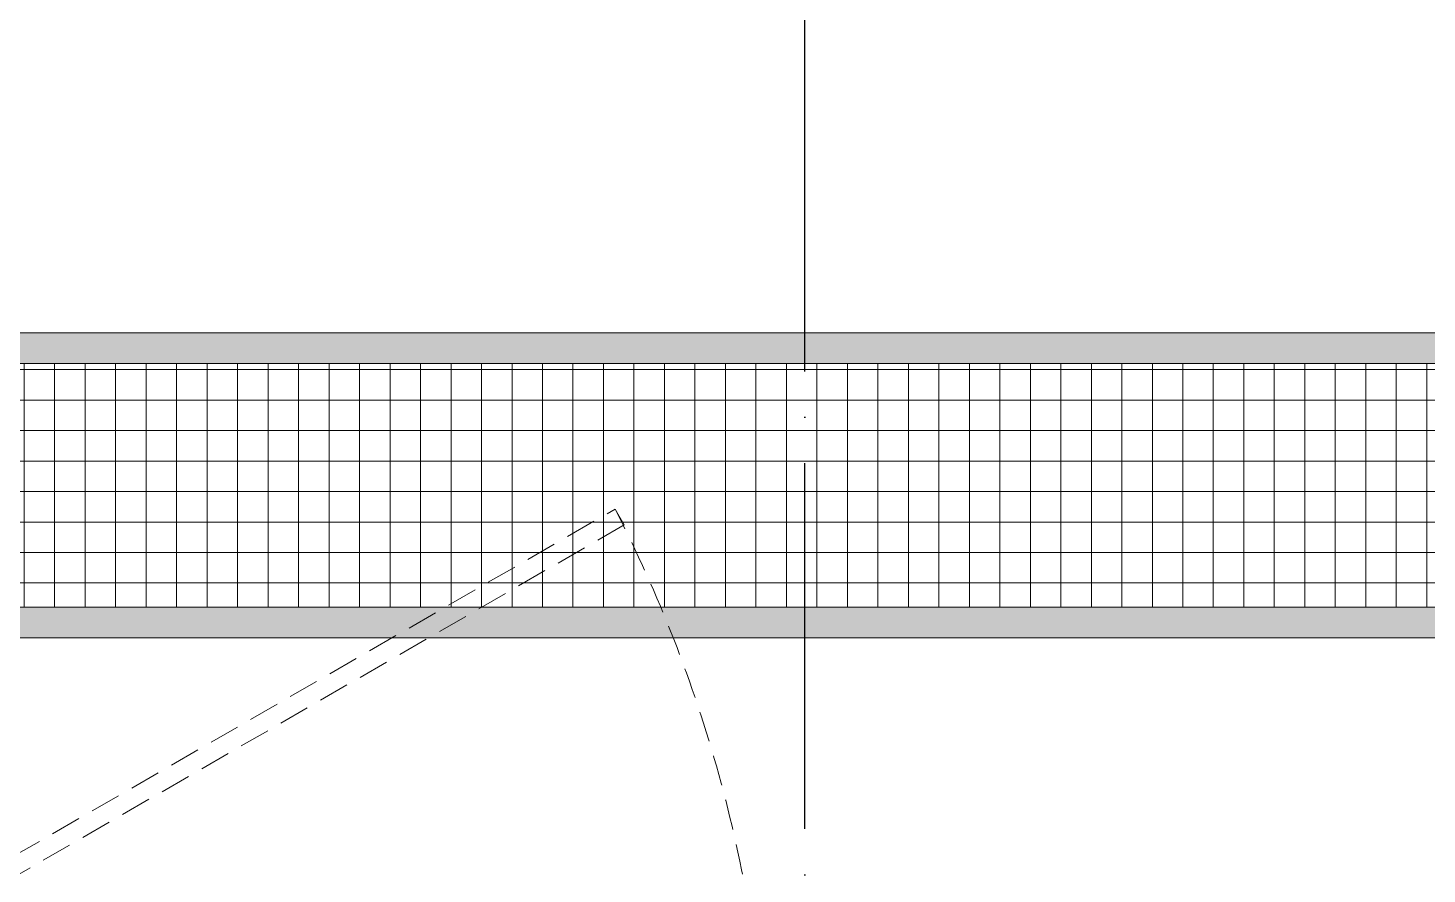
# Model space of a CAD drawing. Header units: inches. Extents: x 258415 to 640093, y 441672 to 945769.
# Drawn here: x 328683 to 329600, y 469689 to 470244 of the extents above; entities that cross this region are included whole.
import ezdxf

# ---------------------------------------------------------------- set-up
doc = ezdxf.new("R2010")
doc.units = ezdxf.units.IN
doc.header["$MEASUREMENT"] = 0
doc.linetypes.add('ACAD_ISO04W100', pattern=[30, 24, -3, 0, -3])
doc.linetypes.add('XREF-V-AXIS$0$DASHED', pattern=[0.75, 0.5, -0.25])
for name, color, linetype, lineweight in [('CQ Marble', 6, 'Continuous', 0), ('CQ plan and elev dimension', 252, 'Continuous', 35), ('Glass', 4, 'Continuous', 0)]:
    doc.layers.add(name, color=color, linetype=linetype, lineweight=lineweight)
for name, color, linetype in [('grab bar', 7, 'Continuous'), ('Layer1', 1, 'Continuous'), ('xref 1st floor$0$CQ Wall hatch_CHB', 8, 'Continuous')]:
    doc.layers.add(name, color=color, linetype=linetype)
pattern_1 = [(45, (0, 0), (-0.088388347648, 0.088388347648), [])]

# ---------------------------------------------------------------- blocks, each defined once
blk = doc.blocks.new('ff-12 section line')
at = {"layer": 'Layer1', "linetype": 'ACAD_ISO04W100', "ltscale": 10}
blk.add_line((300724.23, 465241.23, 0), (300724.23, 470701.95, 0), dxfattribs=at)
blk = doc.blocks.new('ff-12 glass door')
at = {"layer": 'Glass', "color": 8, "linetype": 'XREF-V-AXIS$0$DASHED', "ltscale": 40, "elevation": 0}
blk.add_lwpolyline([(309810.35, 469580.49), (310413.11, 469928.49), (310419.11, 469918.1), (309816.35, 469570.1)], close=True, dxfattribs=at)
at = {"layer": 'Glass', "color": 8, "linetype": 'XREF-V-AXIS$0$DASHED', "ltscale": 40}
blk.add_arc((309600.63, 469510.56, 0), 913.67, 3.73626, 27.22078, dxfattribs=at)

msp = doc.modelspace()

# ---------------------------------------------------------------- hatches: boundary and pattern name
at = {"layer": 'CQ Marble', "lineweight": 0, "ltscale": 1000}
h = msp.add_hatch(dxfattribs=at)
h.set_pattern_fill('NET', color=8, scale=160)
h.paths.add_polyline_path([(327859.914, 470864.094), (330839.914, 470864.094), (330839.914, 469864.094), (327859.914, 469864.094)])
h.paths.add_polyline_path([(328019.914, 470704.094), (330679.914, 470704.094), (330679.914, 470024.094), (328019.914, 470024.094)], flags=16)
at = {"layer": 'xref 1st floor$0$CQ Wall hatch_CHB'}
h = msp.add_hatch(dxfattribs=at)
h.set_pattern_fill('ANSI31', color=8)
h.set_pattern_definition(pattern_1)
h.paths.add_polyline_path([(327859.914, 470864.094), (330839.914, 470864.094), (330839.914, 469864.094), (327859.914, 469864.094)], flags=16)
h.paths.add_polyline_path([(327839.914, 470884.094), (330859.914, 470884.094), (330859.914, 469844.094), (327839.914, 469844.094)])
h.paths.add_polyline_path([(328019.914, 470704.094), (330679.914, 470704.094), (330679.914, 470024.094), (328019.914, 470024.094)], flags=0)
h.paths.add_polyline_path([(328039.914, 470684.094), (330659.914, 470684.094), (330659.914, 470044.094), (328039.914, 470044.094)], flags=0)
h = msp.add_hatch(dxfattribs=at)
h.set_pattern_fill('ANSI31', color=8)
h.set_pattern_definition(pattern_1)
h.paths.add_polyline_path([(328019.914, 470704.094), (330679.914, 470704.094), (330679.914, 470024.094), (328019.914, 470024.094)])
h.paths.add_polyline_path([(328039.914, 470684.094), (330659.914, 470684.094), (330659.914, 470044.094), (328039.914, 470044.094)], flags=16)

# ---------------------------------------------------------------- linework, layer by layer
at = {"layer": 'CQ Marble', "elevation": 0}
for points in [[(327839.914, 470884.094), (330859.914, 470884.094), (330859.914, 469844.094), (327839.914, 469844.094)], [(327859.914, 470864.094), (330839.914, 470864.094), (330839.914, 469864.094), (327859.914, 469864.094)], [(328019.914, 470704.094), (330679.914, 470704.094), (330679.914, 470024.094), (328019.914, 470024.094)], [(328039.914, 470684.094), (330659.914, 470684.094), (330659.914, 470044.094), (328039.914, 470044.094)]]:
    msp.add_lwpolyline(points, close=True, dxfattribs=at)

# ---------------------------------------------------------------- block references
at = {"layer": 'CQ plan and elev dimension'}
msp.add_blockref('ff-12 section line', (28467.898, 1776.576, 0), dxfattribs=at)
at = {"layer": 'grab bar'}
msp.add_blockref('ff-12 glass door', (18654.478, 0), dxfattribs=at)

doc.saveas('drawing.dxf')
